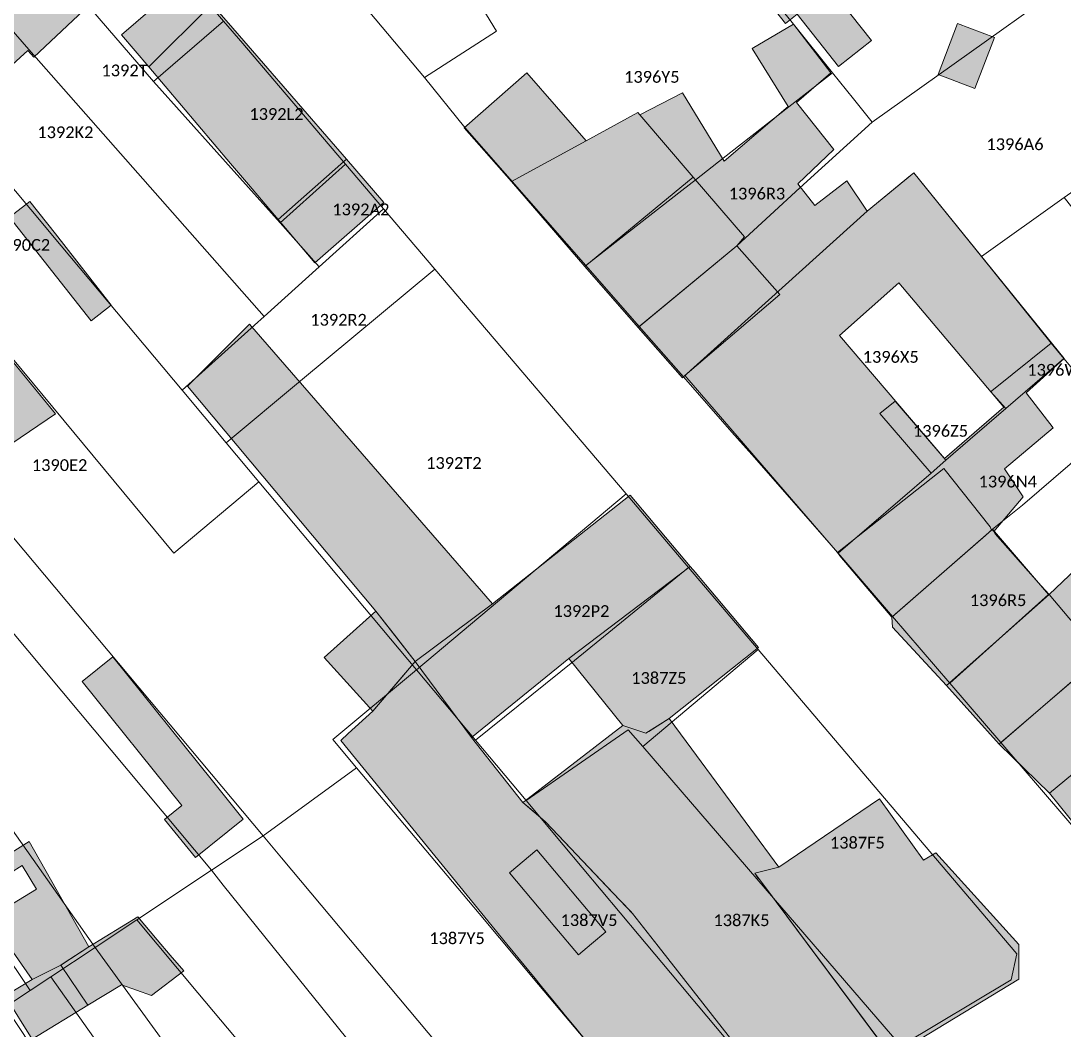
# Model space of a CAD drawing. Header units: metres. Extents: x 113120 to 240396, y 120329 to 242116.
# Drawn here: x 113431.6 to 113502.5, y 121837.3 to 121905.8 of the extents above; entities that cross this region are included whole.
import ezdxf

# ---------------------------------------------------------------- set-up
doc = ezdxf.new("R2010")
doc.units = ezdxf.units.M
doc.header["$LTSCALE"] = 3
for name, color, linetype, lineweight in [('Bpn_CaPa', 78, 'Continuous', 0), ('Bpn_ReBu', 4, 'Continuous', 0), ('Bpt_CaNu', 7, 'Continuous', 0), ('Hachure bâtiment', 11, 'Continuous', 0)]:
    doc.layers.add(name, color=color, linetype=linetype, lineweight=lineweight)
doc.styles.add('Legend', font='')
doc.styles.get('Legend').set_extended_font_data('Calibri')

msp = doc.modelspace()

# ---------------------------------------------------------------- hatches: boundary and pattern name
at = {"layer": 'Hachure bâtiment'}
h = msp.add_hatch(color=256, dxfattribs=at)
h.dxf.hatch_style = 1
h.paths.add_polyline_path([(113477.238, 121913.864), (113478.022, 121914.34), (113478.36, 121914.546), (113480.478, 121915.832), (113483.089, 121917.417), (113488.662, 121910.363), (113486.284, 121908.484), (113486.623, 121908.054), (113489.431, 121904.5), (113487.193, 121902.732), (113484.385, 121906.286), (113483.6, 121905.666), (113483.261, 121906.096), (113479.142, 121911.309), (113477.734, 121913.007)])
h = msp.add_hatch(color=256, dxfattribs=at)
h.dxf.hatch_style = 1
h.paths.add_polyline_path([(113440.791, 121911.177), (113436.684, 121907.301), (113432.517, 121903.368), (113432.117, 121903.818), (113427.367, 121899.501), (113429.017, 121897.201), (113426.467, 121895.001), (113421.943, 121900.318), (113424.089, 121902.298), (113424.232, 121902.43), (113424.886, 121902.42), (113429.577, 121906.829), (113433.686, 121910.654), (113434.075, 121910.599), (113438.089, 121914.623)])
h = msp.add_hatch(color=256, dxfattribs=at)
h.dxf.hatch_style = 1
h.paths.add_polyline_path([(113438.489, 121904.878), (113443.028, 121908.823), (113444.627, 121906.979), (113440.33, 121902.706)])
h = msp.add_hatch(color=256, dxfattribs=at)
h.dxf.hatch_style = 1
h.paths.add_polyline_path([(113453.769, 121896.438), (113453.773, 121896.435), (113449.118, 121892.347), (113447.1, 121894.726), (113445.886, 121896.157), (113440.33, 121902.706), (113444.627, 121906.979), (113445.749, 121905.686)])
h = msp.add_hatch(color=256, dxfattribs=at)
h.dxf.hatch_style = 1
h.paths.add_polyline_path([(113487.267, 121884.468), (113494.384, 121876.118), (113498.417, 121879.601), (113491.284, 121888.051)], flags=16)
h.paths.add_polyline_path([(113486.684, 121902.318), (113484.334, 121900.301), (113486.867, 121897.101), (113484.434, 121894.768), (113485.584, 121893.301), (113487.767, 121894.968), (113489.134, 121892.918), (113492.087, 121895.33), (113492.317, 121895.518), (113502.517, 121882.901), (113499.934, 121880.568), (113501.784, 121878.201), (113498.467, 121875.401), (113499.734, 121873.518), (113497.751, 121871.151), (113497.589, 121871.235), (113497.505, 121871.46), (113494.34, 121875.44), (113487.12, 121869.724), (113476.745, 121881.738), (113483.217, 121887.251), (113480.284, 121890.568), (113480.817, 121891.168), (113477.33, 121895.232), (113473.697, 121899.466), (113476.584, 121900.951), (113479.417, 121896.301), (113483.784, 121900.018), (113481.317, 121903.968), (113484.134, 121905.618)])
h = msp.add_hatch(color=256, dxfattribs=at)
h.dxf.hatch_style = 1
h.paths.add_polyline_path([(113497.784, 121904.701), (113496.467, 121901.251), (113493.967, 121902.201), (113495.284, 121905.651)])
h = msp.add_hatch(color=256, dxfattribs=at)
h.dxf.hatch_style = 1
h.paths.add_polyline_path([(113470.051, 121897.7), (113464.971, 121894.93), (113461.767, 121898.568), (113466.017, 121902.301)])
h = msp.add_hatch(color=256, dxfattribs=at)
h.dxf.hatch_style = 1
h.paths.add_polyline_path([(113473.697, 121899.466), (113477.33, 121895.232), (113469.956, 121889.156), (113464.971, 121894.93), (113470.051, 121897.7), (113473.567, 121899.618)])
h = msp.add_hatch(color=256, dxfattribs=at)
h.dxf.hatch_style = 1
h.paths.add_polyline_path([(113419.741, 121896.548), (113433.988, 121879.147), (113431.027, 121877.135), (113417.934, 121892.195), (113415.37, 121889.119), (113413.69, 121891.497), (113413.835, 121891.66)])
h = msp.add_hatch(color=256, dxfattribs=at)
h.dxf.hatch_style = 1
h.paths.add_polyline_path([(113451.615, 121889.403), (113449.118, 121892.347), (113453.773, 121896.435), (113456.312, 121893.507)])
h = msp.add_hatch(color=256, dxfattribs=at)
h.dxf.hatch_style = 1
h.paths.add_polyline_path([(113480.817, 121891.168), (113480.284, 121890.568), (113473.585, 121885.019), (113469.956, 121889.156), (113477.33, 121895.232)])
h = msp.add_hatch(color=256, dxfattribs=at)
h.dxf.hatch_style = 1
h.paths.add_polyline_path([(113430.881, 121892.498), (113432.253, 121893.577), (113433.995, 121891.362), (113437.79, 121886.535), (113436.418, 121885.456)])
h = msp.add_hatch(color=256, dxfattribs=at)
h.dxf.hatch_style = 1
h.paths.add_polyline_path([(113483.217, 121887.251), (113476.745, 121881.738), (113476.584, 121881.601), (113473.585, 121885.019), (113480.284, 121890.568)])
h = msp.add_hatch(color=256, dxfattribs=at)
h.dxf.hatch_style = 1
h.paths.add_polyline_path([(113463.68, 121866.249), (113458.439, 121862.321), (113455.75, 121865.739), (113442.954, 121881.023), (113447.185, 121885.247)])
h = msp.add_hatch(color=256, dxfattribs=at)
h.dxf.hatch_style = 1
h.paths.add_polyline_path([(113497.505, 121871.46), (113497.589, 121871.235), (113490.821, 121865.343), (113487.291, 121869.509), (113487.12, 121869.724), (113494.34, 121875.44)])
h = msp.add_hatch(color=256, dxfattribs=at)
h.dxf.hatch_style = 1
h.paths.add_polyline_path([(113462.256, 121857.163), (113458.439, 121862.321), (113463.68, 121866.249), (113473.04, 121873.631), (113477.121, 121868.784), (113468.874, 121862.515)])
h = msp.add_hatch(color=256, dxfattribs=at)
h.dxf.hatch_style = 1
h.paths.add_polyline_path([(113497.751, 121871.151), (113497.837, 121871.001), (113500.089, 121868.465), (113500.973, 121867.47), (113501.508, 121866.882), (113494.523, 121860.684), (113490.86, 121864.649), (113490.821, 121865.343), (113497.589, 121871.235)])
h = msp.add_hatch(color=256, dxfattribs=at)
h.dxf.hatch_style = 1
h.paths.add_polyline_path([(113510.645, 121866.856), (113507.195, 121863.171), (113505.031, 121862.677), (113501.508, 121866.882), (113506.456, 121871.58), (113509.356, 121868.31)])
h = msp.add_hatch(color=256, dxfattribs=at)
h.dxf.hatch_style = 1
h.paths.add_polyline_path([(113474.098, 121857.443), (113472.549, 121857.971), (113468.874, 121862.515), (113477.121, 121868.784), (113477.472, 121868.367), (113477.574, 121868.246), (113477.707, 121868.088), (113478.159, 121867.552), (113479.972, 121865.399), (113481.766, 121863.268), (113475.699, 121858.448)])
h = msp.add_hatch(color=256, dxfattribs=at)
h.dxf.hatch_style = 1
h.paths.add_polyline_path([(113505.031, 121862.677), (113498.11, 121856.714), (113494.523, 121860.684), (113501.508, 121866.882)])
h = msp.add_hatch(color=256, dxfattribs=at)
h.dxf.hatch_style = 1
h.paths.add_polyline_path([(113458.436, 121862.325), (113458.439, 121862.321), (113455.55, 121858.958), (113452.253, 121862.584), (113455.75, 121865.739), (113457.019, 121864.127)])
h = msp.add_hatch(color=256, dxfattribs=at)
h.dxf.hatch_style = 1
h.paths.add_polyline_path([(113444.665, 121849.937), (113444.436, 121849.754), (113443.499, 121849.001), (113441.413, 121851.598), (113442.579, 121852.534), (113435.817, 121860.954), (113437.901, 121862.629), (113444.665, 121854.208), (113446.113, 121852.404), (113446.75, 121851.612)])
h = msp.add_hatch(color=256, dxfattribs=at)
h.dxf.hatch_style = 1
h.paths.add_polyline_path([(113509.307, 121859.718), (113509.278, 121859.704), (113509.104, 121859.635), (113501.522, 121853.383), (113498.11, 121856.714), (113505.031, 121862.677), (113507.195, 121863.171), (113509.597, 121859.955), (113509.455, 121859.794)])
h = msp.add_hatch(color=256, dxfattribs=at)
h.dxf.hatch_style = 1
h.paths.add_polyline_path([(113464.841, 121847.957), (113467.924, 121844.306), (113469.54, 121842.392), (113470.42, 121843.136), (113471.397, 121843.962), (113466.699, 121849.525)], flags=16)
h.paths.add_polyline_path([(113480.617, 121829.275), (113477.886, 121827.612), (113470.875, 121835.532), (113469.429, 121837.302), (113468.565, 121838.36), (113467.866, 121839.215), (113467.014, 121840.257), (113466.582, 121840.786), (113464.667, 121843.131), (113453.374, 121856.954), (113453.883, 121857.423), (113455.55, 121858.958), (113456.83, 121860.448), (113457.155, 121860.826), (113458.439, 121862.321), (113462.256, 121857.163), (113465.758, 121852.755), (113467.284, 121851.42), (113468.592, 121850.047), (113471.796, 121846.684), (113473.054, 121845.362), (113473.2, 121845.21), (113474.939, 121842.996), (113484.046, 121831.364), (113482.719, 121830.555)])
h = msp.add_hatch(color=256, dxfattribs=at)
h.dxf.hatch_style = 1
h.paths.add_polyline_path([(113515.231, 121851.741), (113508.57, 121846.644), (113506.782, 121846.851), (113501.522, 121853.383), (113509.104, 121859.635), (113509.278, 121859.704)])
h = msp.add_hatch(color=256, dxfattribs=at)
h.dxf.hatch_style = 1
h.paths.add_polyline_path([(113481.501, 121847.935), (113490.8, 121835.478), (113484.046, 121831.364), (113474.939, 121842.996), (113473.2, 121845.21), (113472.769, 121845.662), (113467.284, 121851.42), (113466.122, 121852.437), (113465.758, 121852.755), (113465.814, 121852.799), (113472.549, 121857.971), (113474.098, 121857.443), (113474.305, 121857.574), (113475.699, 121858.448), (113477.226, 121856.378), (113483.139, 121848.361)])
h.paths.add_polyline_path([(113464.841, 121847.957), (113467.924, 121844.306), (113469.54, 121842.392), (113470.42, 121843.136), (113471.397, 121843.962), (113466.699, 121849.525)], flags=16)
h = msp.add_hatch(color=256, dxfattribs=at)
h.dxf.hatch_style = 1
h.paths.add_polyline_path([(113492.972, 121848.818), (113493.812, 121849.318), (113499.437, 121843.102), (113499.44, 121840.741), (113492.07, 121836.252), (113490.8, 121835.478), (113490.797, 121835.482), (113481.839, 121847.482), (113481.723, 121847.636), (113481.501, 121847.935), (113483.139, 121848.361), (113489.98, 121852.99)])
h = msp.add_hatch(color=256, dxfattribs=at)
h.dxf.hatch_style = 1
h.paths.add_polyline_path([(113432.717, 121846.868), (113431.084, 121845.868), (113430.117, 121847.468), (113431.734, 121848.468)], flags=16)
h.paths.add_polyline_path([(113432.41, 121840.721), (113427.8, 121847.333), (113432.213, 121850.103), (113436.272, 121842.939), (113434.357, 121841.695)])
h = msp.add_hatch(color=256, dxfattribs=at)
h.dxf.hatch_style = 1
h.paths.add_polyline_path([(113434.518, 121841.8), (113436.272, 121842.939), (113439.582, 121844.97), (113440.907, 121843.418), (113441.79, 121842.382), (113442.715, 121841.299), (113440.509, 121839.637), (113438.483, 121840.369), (113436.187, 121838.97), (113436.183, 121838.968), (113434.357, 121841.695)])
h = msp.add_hatch(color=256, dxfattribs=at)
h.dxf.hatch_style = 1
h.paths.add_polyline_path([(113434.357, 121841.695), (113436.183, 121838.968), (113432.416, 121836.673), (113430.571, 121839.612), (113432.41, 121840.721)])

# ---------------------------------------------------------------- linework, layer by layer
at = {"layer": 'Bpn_CaPa'}
for points in [[(113477.324, 121914.031), (113474.381, 121917.658), (113473.984, 121918.146), (113483.596, 121923.405), (113486.49, 121924.989), (113494.519, 121929.382), (113508.383, 121912.435), (113489.485, 121898.967), (113488.212, 121900.544), (113486.784, 121902.313), (113484.135, 121905.617), (113477.324, 121914.031)], [(113445.418, 121905.824), (113440.649, 121901.717), (113433.274, 121910.309), (113426.286, 121918.451), (113430.999, 121922.479), (113440.804, 121911.189), (113445.418, 121905.824)], [(113422.323, 121915.086), (113426.286, 121918.451), (113433.274, 121910.309), (113440.649, 121901.717), (113449.25, 121892.112), (113451.918, 121889.133), (113448.169, 121885.759), (113432.194, 121903.886), (113429.6, 121906.829), (113422.323, 121915.086)], [(113477.324, 121914.031), (113464.719, 121907.34), (113464.269, 121908.075), (113462.773, 121907.066), (113463.949, 121905.148), (113459.056, 121901.991), (113454.521, 121907.429), (113462.69, 121911.744), (113469.365, 121914.966), (113474.381, 121917.658), (113477.324, 121914.031)], [(113422.323, 121915.086), (113429.6, 121906.829), (113432.194, 121903.886), (113448.169, 121885.759), (113447.518, 121885.172), (113442.604, 121880.749), (113434.379, 121890.558), (113432.319, 121893.015), (113427.092, 121899.249), (113417.359, 121910.857), (113422.323, 121915.086)], [(113470.032, 121889.217), (113461.803, 121898.598), (113459.056, 121901.991), (113463.949, 121905.148), (113462.773, 121907.066), (113464.269, 121908.075), (113464.719, 121907.34), (113477.324, 121914.031), (113484.135, 121905.617), (113486.784, 121902.313), (113484.629, 121900.628), (113483.811, 121899.989), (113479.356, 121896.505), (113477.549, 121895.093), (113476.553, 121894.318), (113470.032, 121889.217)], [(113515.967, 121903.166), (113507.365, 121897.233), (113502.529, 121893.839), (113496.917, 121889.828), (113492.318, 121895.517), (113489.135, 121892.917), (113476.659, 121881.663), (113473.661, 121885.081), (113480.285, 121890.567), (113482.558, 121892.643), (113484.577, 121894.486), (113489.485, 121898.967), (113508.383, 121912.435), (113515.967, 121903.166)], [(113447.813, 121874.537), (113442.029, 121869.675), (113435.235, 121877.867), (113421.946, 121893.89), (113419.742, 121896.547), (113418.926, 121897.531), (113411.804, 121905.613), (113417.359, 121910.857), (113427.092, 121899.249), (113432.319, 121893.015), (113434.379, 121890.558), (113442.604, 121880.749), (113445.594, 121877.183), (113447.813, 121874.537)], [(113445.418, 121905.824), (113446.714, 121904.301), (113449.145, 121901.446), (113453.69, 121896.108), (113449.25, 121892.112), (113440.649, 121901.717), (113445.418, 121905.824)], [(113447.813, 121874.537), (113458.518, 121861.767), (113452.846, 121857.017), (113454.448, 121855.11), (113448.097, 121850.469), (113420.594, 121883.283), (113419.76, 121884.279), (113419.062, 121885.111), (113416.222, 121888.5), (113415.571, 121889.263), (113413.764, 121891.6), (113409.102, 121896.95), (113406.57, 121900.253), (113406.266, 121900.65), (113411.804, 121905.613), (113418.926, 121897.531), (113419.742, 121896.547), (113421.946, 121893.89), (113435.235, 121877.867), (113442.029, 121869.675), (113447.813, 121874.537)], [(113470.032, 121889.217), (113476.553, 121894.318), (113477.549, 121895.093), (113479.356, 121896.505), (113483.811, 121899.989), (113484.629, 121900.628), (113486.784, 121902.313), (113488.212, 121900.544), (113489.485, 121898.967), (113484.577, 121894.486), (113482.558, 121892.643), (113480.285, 121890.567), (113473.661, 121885.081), (113470.032, 121889.217)], [(113406.142, 121894.757), (113409.102, 121896.95), (113413.764, 121891.6), (113415.571, 121889.263), (113416.222, 121888.5), (113419.062, 121885.111), (113419.76, 121884.279), (113420.594, 121883.283), (113448.097, 121850.469), (113444.594, 121848.146), (113420.771, 121876.606), (113412.21, 121886.833), (113406.142, 121894.757)], [(113449.25, 121892.112), (113453.69, 121896.108), (113456.283, 121893.062), (113451.918, 121889.133), (113449.25, 121892.112)], [(113496.917, 121889.828), (113501.652, 121883.951), (113497.622, 121880.712), (113497.535, 121880.65), (113498.565, 121879.499), (113496.149, 121877.423), (113494.492, 121875.996), (113491.046, 121879.996), (113490.008, 121879.164), (113493.492, 121875.119), (113487.163, 121869.69), (113481.3, 121876.373), (113479.958, 121877.902), (113476.659, 121881.663), (113489.135, 121892.917), (113492.318, 121895.517), (113496.917, 121889.828)], [(113439.521, 121844.782), (113436.691, 121842.906), (113413.462, 121875.833), (113412.168, 121877.667), (113408.9, 121882.021), (113401.855, 121891.408), (113406.142, 121894.757), (113412.21, 121886.833), (113420.771, 121876.606), (113444.594, 121848.146), (113439.521, 121844.782)], [(113506.168, 121878.517), (113502.514, 121882.896), (113501.652, 121883.951), (113496.917, 121889.828), (113502.529, 121893.839), (113519.913, 121871.923), (113522.12, 121869.142), (113528.145, 121861.161), (113523.055, 121857.386), (113516.737, 121865.15), (113513.292, 121869.517), (113506.168, 121878.517)], [(113459.774, 121888.961), (113450.653, 121881.385), (113445.594, 121877.183), (113442.604, 121880.749), (113447.518, 121885.172), (113448.169, 121885.759), (113451.918, 121889.133), (113456.283, 121893.062), (113459.774, 121888.961)], [(113436.691, 121842.906), (113433.678, 121840.908), (113432.27, 121839.974), (113410.13, 121873.03), (113408.956, 121874.783), (113407.542, 121876.894), (113405.631, 121879.747), (113398.345, 121888.685), (113401.855, 121891.408), (113408.9, 121882.021), (113412.168, 121877.667), (113413.462, 121875.833), (113436.691, 121842.906)], [(113447.813, 121874.537), (113445.594, 121877.183), (113450.653, 121881.385), (113459.774, 121888.961), (113472.766, 121873.7), (113463.465, 121865.91), (113458.518, 121861.767), (113447.813, 121874.537)], [(113395.005, 121886.094), (113398.345, 121888.685), (113405.631, 121879.747), (113407.542, 121876.894), (113408.956, 121874.783), (113410.13, 121873.03), (113432.27, 121839.974), (113430.601, 121838.867), (113428.487, 121837.655), (113405.085, 121872.251), (113403.031, 121875.288), (113401.647, 121877.335), (113395.005, 121886.094)], [(113498.565, 121879.499), (113497.535, 121880.65), (113497.622, 121880.712), (113501.652, 121883.951), (113502.514, 121882.896), (113499.883, 121880.633), (113498.565, 121879.499)], [(113490.864, 121865.379), (113487.163, 121869.69), (113493.492, 121875.119), (113494.492, 121875.996), (113496.149, 121877.423), (113498.565, 121879.499), (113499.883, 121880.633), (113502.514, 121882.896), (113506.168, 121878.517), (113499.692, 121872.952), (113497.666, 121871.3), (113497.186, 121870.883), (113490.864, 121865.379)], [(113493.492, 121875.119), (113490.008, 121879.164), (113491.046, 121879.996), (113494.492, 121875.996), (113493.492, 121875.119)], [(113506.168, 121878.517), (113513.292, 121869.517), (113510.555, 121867.251), (113509.909, 121866.715), (113508.304, 121865.386), (113506.157, 121863.609), (113498.225, 121856.811), (113494.752, 121860.854), (113501.45, 121866.87), (113497.666, 121871.3), (113499.692, 121872.952), (113506.168, 121878.517)], [(113458.518, 121861.767), (113463.465, 121865.91), (113472.766, 121873.7), (113477.007, 121868.712), (113469.262, 121862.398), (113462.536, 121856.975), (113458.518, 121861.767)], [(113490.864, 121865.379), (113497.186, 121870.883), (113497.666, 121871.3), (113501.45, 121866.87), (113494.752, 121860.854), (113490.864, 121865.379)], [(113473.9, 121856.542), (113472.915, 121857.684), (113465.974, 121852.875), (113462.536, 121856.975), (113469.262, 121862.398), (113477.007, 121868.712), (113481.743, 121863.141), (113473.9, 121856.542)], [(113506.157, 121863.609), (113508.937, 121860.078), (113515.307, 121851.64), (113508.571, 121846.643), (113506.783, 121846.85), (113498.225, 121856.811), (113506.157, 121863.609)], [(113473.9, 121856.542), (113481.743, 121863.141), (113490.32, 121853.042), (113499.318, 121842.467), (113498.935, 121840.7), (113491.421, 121836.212), (113481.646, 121847.554), (113473.9, 121856.542)], [(113477.368, 121827.817), (113470.685, 121835.775), (113466.81, 121840.388), (113462.774, 121845.195), (113454.448, 121855.11), (113452.846, 121857.017), (113458.518, 121861.767), (113462.536, 121856.975), (113465.974, 121852.875), (113468.498, 121849.866), (113473.65, 121843.721), (113475.198, 121841.875), (113483.776, 121831.645), (113477.368, 121827.817)], [(113473.9, 121856.542), (113481.646, 121847.554), (113491.421, 121836.212), (113483.776, 121831.645), (113475.198, 121841.875), (113473.65, 121843.721), (113468.498, 121849.866), (113465.974, 121852.875), (113472.915, 121857.684), (113473.9, 121856.542)], [(113470.685, 121835.775), (113464.696, 121830.679), (113461.299, 121834.729), (113449.35, 121848.976), (113448.097, 121850.469), (113454.448, 121855.11), (113462.774, 121845.195), (113466.81, 121840.388), (113470.685, 121835.775)], [(113470.52, 121823.737), (113466.296, 121821.22), (113460.446, 121828.478), (113457.763, 121831.808), (113445.399, 121847.121), (113444.594, 121848.146), (113448.097, 121850.469), (113449.35, 121848.976), (113461.299, 121834.729), (113464.696, 121830.679), (113470.52, 121823.737)], [(113439.521, 121844.782), (113444.594, 121848.146), (113445.399, 121847.121), (113457.763, 121831.808), (113460.446, 121828.478), (113466.296, 121821.22), (113461.592, 121818.417), (113453.251, 121828.381), (113452.582, 121829.18), (113449.875, 121832.413), (113448.762, 121833.744), (113443.676, 121839.818), (113439.521, 121844.782)], [(113439.521, 121844.782), (113443.676, 121839.818), (113448.762, 121833.744), (113449.875, 121832.413), (113452.582, 121829.18), (113453.251, 121828.381), (113461.592, 121818.417), (113456.609, 121815.448), (113448.976, 121825.966), (113448.242, 121826.978), (113440.594, 121837.524), (113436.691, 121842.906), (113439.521, 121844.782)], [(113453.179, 121813.401), (113444.994, 121824.946), (113440.144, 121831.787), (113433.678, 121840.908), (113436.691, 121842.906), (113440.594, 121837.524), (113448.242, 121826.978), (113448.976, 121825.966), (113456.609, 121815.448), (113453.179, 121813.401)], [(113453.179, 121813.401), (113449.047, 121810.941), (113441.295, 121822.677), (113439.24, 121825.788), (113430.601, 121838.867), (113432.27, 121839.974), (113433.678, 121840.908), (113440.144, 121831.787), (113444.994, 121824.946), (113453.179, 121813.401)], [(113449.047, 121810.941), (113445.835, 121809.027), (113440.319, 121817.266), (113437.935, 121820.827), (113427.174, 121836.902), (113428.487, 121837.655), (113430.601, 121838.867), (113439.24, 121825.788), (113441.295, 121822.677), (113449.047, 121810.941)]]:
    msp.add_lwpolyline(points, close=True, dxfattribs=at)
at = {"layer": 'Bpn_ReBu'}
for points in [[(113477.238, 121913.864), (113478.022, 121914.34), (113478.36, 121914.546), (113480.478, 121915.832), (113483.089, 121917.417), (113488.662, 121910.363), (113486.284, 121908.484), (113486.623, 121908.054), (113489.431, 121904.5), (113487.193, 121902.732), (113484.385, 121906.286), (113483.6, 121905.666), (113483.261, 121906.096), (113479.142, 121911.309), (113477.734, 121913.007), (113477.238, 121913.864)], [(113440.791, 121911.177), (113436.684, 121907.301), (113432.517, 121903.368), (113432.117, 121903.818), (113427.367, 121899.501), (113429.017, 121897.201), (113426.467, 121895.001), (113421.943, 121900.318), (113424.089, 121902.298), (113424.232, 121902.43), (113424.886, 121902.42), (113429.577, 121906.829), (113433.686, 121910.654), (113434.075, 121910.599), (113438.089, 121914.623), (113440.791, 121911.177)], [(113438.489, 121904.878), (113443.028, 121908.823), (113444.627, 121906.979), (113440.33, 121902.706), (113438.489, 121904.878)], [(113453.769, 121896.438), (113453.773, 121896.435), (113449.118, 121892.347), (113447.1, 121894.726), (113445.886, 121896.157), (113440.33, 121902.706), (113444.627, 121906.979), (113445.749, 121905.686), (113453.769, 121896.438)], [(113486.684, 121902.318), (113484.334, 121900.301), (113486.867, 121897.101), (113484.434, 121894.768), (113485.584, 121893.301), (113487.767, 121894.968), (113489.134, 121892.918), (113492.087, 121895.33), (113492.317, 121895.518), (113502.517, 121882.901), (113499.934, 121880.568), (113501.784, 121878.201), (113498.467, 121875.401), (113499.734, 121873.518), (113497.751, 121871.151), (113497.589, 121871.235), (113497.505, 121871.46), (113494.34, 121875.44), (113487.12, 121869.724), (113476.745, 121881.738), (113483.217, 121887.251), (113480.284, 121890.568), (113480.817, 121891.168), (113477.33, 121895.232), (113473.697, 121899.466), (113476.584, 121900.951), (113479.417, 121896.301), (113483.784, 121900.018), (113481.317, 121903.968), (113484.134, 121905.618), (113486.684, 121902.318)], [(113497.784, 121904.701), (113496.467, 121901.251), (113493.967, 121902.201), (113495.284, 121905.651), (113497.784, 121904.701)], [(113470.051, 121897.7), (113464.971, 121894.93), (113461.767, 121898.568), (113466.017, 121902.301), (113470.051, 121897.7)], [(113473.697, 121899.466), (113477.33, 121895.232), (113469.956, 121889.156), (113464.971, 121894.93), (113470.051, 121897.7), (113473.567, 121899.618), (113473.697, 121899.466)], [(113419.741, 121896.548), (113433.988, 121879.147), (113431.027, 121877.135), (113417.934, 121892.195), (113415.37, 121889.119), (113413.69, 121891.497), (113413.835, 121891.66), (113419.741, 121896.548)], [(113451.615, 121889.403), (113449.118, 121892.347), (113453.773, 121896.435), (113456.312, 121893.507), (113451.615, 121889.403)], [(113480.817, 121891.168), (113480.284, 121890.568), (113473.585, 121885.019), (113469.956, 121889.156), (113477.33, 121895.232), (113480.817, 121891.168)], [(113430.881, 121892.498), (113432.253, 121893.577), (113433.995, 121891.362), (113437.79, 121886.535), (113436.418, 121885.456), (113430.881, 121892.498)], [(113483.217, 121887.251), (113476.745, 121881.738), (113476.584, 121881.601), (113473.585, 121885.019), (113480.284, 121890.568), (113483.217, 121887.251)], [(113487.267, 121884.468), (113494.384, 121876.118), (113498.417, 121879.601), (113491.284, 121888.051), (113487.267, 121884.468)], [(113463.68, 121866.249), (113458.439, 121862.321), (113455.75, 121865.739), (113442.954, 121881.023), (113447.185, 121885.247), (113463.68, 121866.249)], [(113497.505, 121871.46), (113497.589, 121871.235), (113490.821, 121865.343), (113487.291, 121869.509), (113487.12, 121869.724), (113494.34, 121875.44), (113497.505, 121871.46)], [(113462.256, 121857.163), (113458.439, 121862.321), (113463.68, 121866.249), (113473.04, 121873.631), (113477.121, 121868.784), (113468.874, 121862.515), (113462.256, 121857.163)], [(113497.751, 121871.151), (113497.837, 121871.001), (113500.089, 121868.465), (113500.973, 121867.47), (113501.508, 121866.882), (113494.523, 121860.684), (113490.86, 121864.649), (113490.821, 121865.343), (113497.589, 121871.235), (113497.751, 121871.151)], [(113510.645, 121866.856), (113507.195, 121863.171), (113505.031, 121862.677), (113501.508, 121866.882), (113506.456, 121871.58), (113509.356, 121868.31), (113510.645, 121866.856)], [(113474.098, 121857.443), (113472.549, 121857.971), (113468.874, 121862.515), (113477.121, 121868.784), (113477.472, 121868.367), (113477.574, 121868.246), (113477.707, 121868.088), (113478.159, 121867.552), (113479.972, 121865.399), (113481.766, 121863.268), (113475.699, 121858.448), (113474.098, 121857.443)], [(113505.031, 121862.677), (113498.11, 121856.714), (113494.523, 121860.684), (113501.508, 121866.882), (113505.031, 121862.677)], [(113458.436, 121862.325), (113458.439, 121862.321), (113455.55, 121858.958), (113452.253, 121862.584), (113455.75, 121865.739), (113457.019, 121864.127), (113458.436, 121862.325)], [(113444.665, 121849.937), (113444.436, 121849.754), (113443.499, 121849.001), (113441.413, 121851.598), (113442.579, 121852.534), (113435.817, 121860.954), (113437.901, 121862.629), (113444.665, 121854.208), (113446.113, 121852.404), (113446.75, 121851.612), (113444.665, 121849.937)], [(113509.307, 121859.718), (113509.278, 121859.704), (113509.104, 121859.635), (113501.522, 121853.383), (113498.11, 121856.714), (113505.031, 121862.677), (113507.195, 121863.171), (113509.597, 121859.955), (113509.455, 121859.794), (113509.307, 121859.718)], [(113515.231, 121851.741), (113508.57, 121846.644), (113506.782, 121846.851), (113501.522, 121853.383), (113509.104, 121859.635), (113509.278, 121859.704), (113515.231, 121851.741)], [(113481.501, 121847.935), (113490.8, 121835.478), (113484.046, 121831.364), (113474.939, 121842.996), (113473.2, 121845.21), (113472.769, 121845.662), (113467.284, 121851.42), (113466.122, 121852.437), (113465.758, 121852.755), (113465.814, 121852.799), (113472.549, 121857.971), (113474.098, 121857.443), (113474.305, 121857.574), (113475.699, 121858.448), (113477.226, 121856.378), (113483.139, 121848.361), (113481.501, 121847.935)], [(113492.972, 121848.818), (113493.812, 121849.318), (113499.437, 121843.102), (113499.44, 121840.741), (113492.07, 121836.252), (113490.8, 121835.478), (113490.797, 121835.482), (113481.839, 121847.482), (113481.723, 121847.636), (113481.501, 121847.935), (113483.139, 121848.361), (113489.98, 121852.99), (113492.972, 121848.818)], [(113432.41, 121840.721), (113427.8, 121847.333), (113432.213, 121850.103), (113436.272, 121842.939), (113434.357, 121841.695), (113432.41, 121840.721)], [(113464.841, 121847.957), (113467.924, 121844.306), (113469.54, 121842.392), (113470.42, 121843.136), (113471.397, 121843.962), (113466.699, 121849.525), (113464.841, 121847.957)], [(113432.717, 121846.868), (113431.084, 121845.868), (113430.117, 121847.468), (113431.734, 121848.468), (113432.717, 121846.868)], [(113434.518, 121841.8), (113436.272, 121842.939), (113439.582, 121844.97), (113440.907, 121843.418), (113441.79, 121842.382), (113442.715, 121841.299), (113440.509, 121839.637), (113438.483, 121840.369), (113436.187, 121838.97), (113436.183, 121838.968), (113434.357, 121841.695), (113434.518, 121841.8)], [(113434.357, 121841.695), (113436.183, 121838.968), (113432.416, 121836.673), (113430.571, 121839.612), (113432.41, 121840.721), (113434.357, 121841.695)]]:
    msp.add_lwpolyline(points, close=True, dxfattribs=at)
msp.add_lwpolyline([(113470.875, 121835.532), (113469.429, 121837.302), (113468.565, 121838.36), (113467.866, 121839.215), (113467.014, 121840.257), (113466.582, 121840.786), (113464.667, 121843.131), (113453.374, 121856.954), (113453.883, 121857.423), (113455.55, 121858.958), (113456.83, 121860.448), (113457.155, 121860.826), (113458.439, 121862.321), (113462.256, 121857.163), (113465.758, 121852.755), (113467.284, 121851.42), (113468.592, 121850.047), (113471.796, 121846.684), (113473.054, 121845.362), (113473.2, 121845.21), (113474.939, 121842.996), (113484.046, 121831.364)], dxfattribs=at)

# ---------------------------------------------------------------- texts
at = {"layer": 'Bpt_CaNu', "char_height": 0.8, "attachment_point": 7, "style": 'Legend'}
for s, insert in [('1392T', (113437.12, 121902.062)), ('1396Y5', (113472.627, 121901.624)), ('1392L2', (113447.169, 121899.101)), ('1392K2', (113432.764, 121897.862)), ('1396A6', (113497.243, 121897.049)), ('1396R3', (113479.735, 121893.697)), ('1392A2', (113452.804, 121892.621)), ('1390C2', (113429.809, 121890.209)), ('1392R2', (113451.308, 121885.123)), ('1396X5', (113488.838, 121882.604)), ('1396W5', (113500.018, 121881.725)), ('1396Z5', (113492.25, 121877.58)), ('1390E2', (113432.391, 121875.252)), ('1392T2', (113459.18, 121875.395)), ('1396N4', (113496.71, 121874.137)), ('1396R5', (113496.117, 121866.077)), ('1392P2', (113467.824, 121865.338)), ('1387Z5', (113473.112, 121860.793)), ('1387F5', (113486.609, 121849.604)), ('1387V5', (113468.311, 121844.345)), ('1387K5', (113478.698, 121844.338)), ('1387Y5', (113459.391, 121843.114))]:
    msp.add_mtext(s, dxfattribs=dict(at, insert=insert))

doc.saveas('drawing.dxf')
